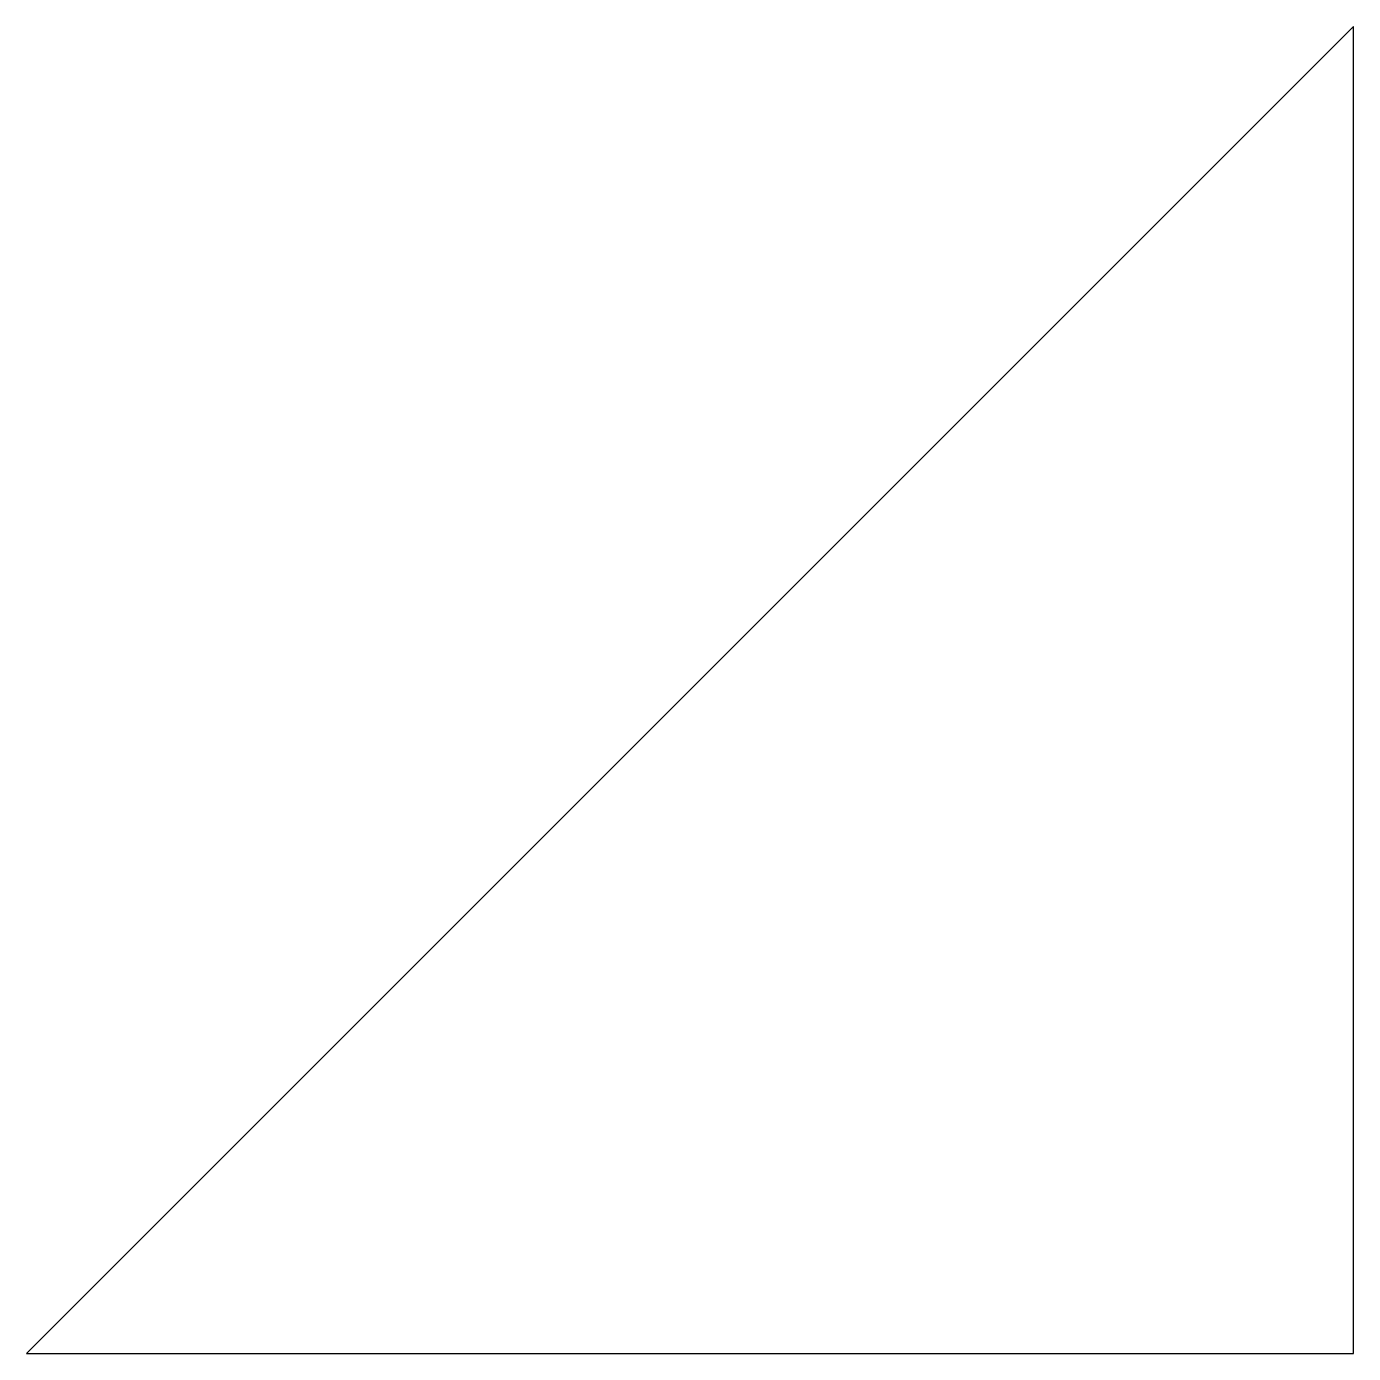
# Model space of a CAD drawing. Header units: millimetres. Extents: x 0 to 10, y 40 to 50.
import ezdxf

# ---------------------------------------------------------------- set-up
doc = ezdxf.new("R2010")
doc.units = ezdxf.units.MM

msp = doc.modelspace()

# ---------------------------------------------------------------- linework, layer by layer
msp.add_lwpolyline([(0, 40), (10, 40), (10, 50)], close=True)

doc.saveas('drawing.dxf')
